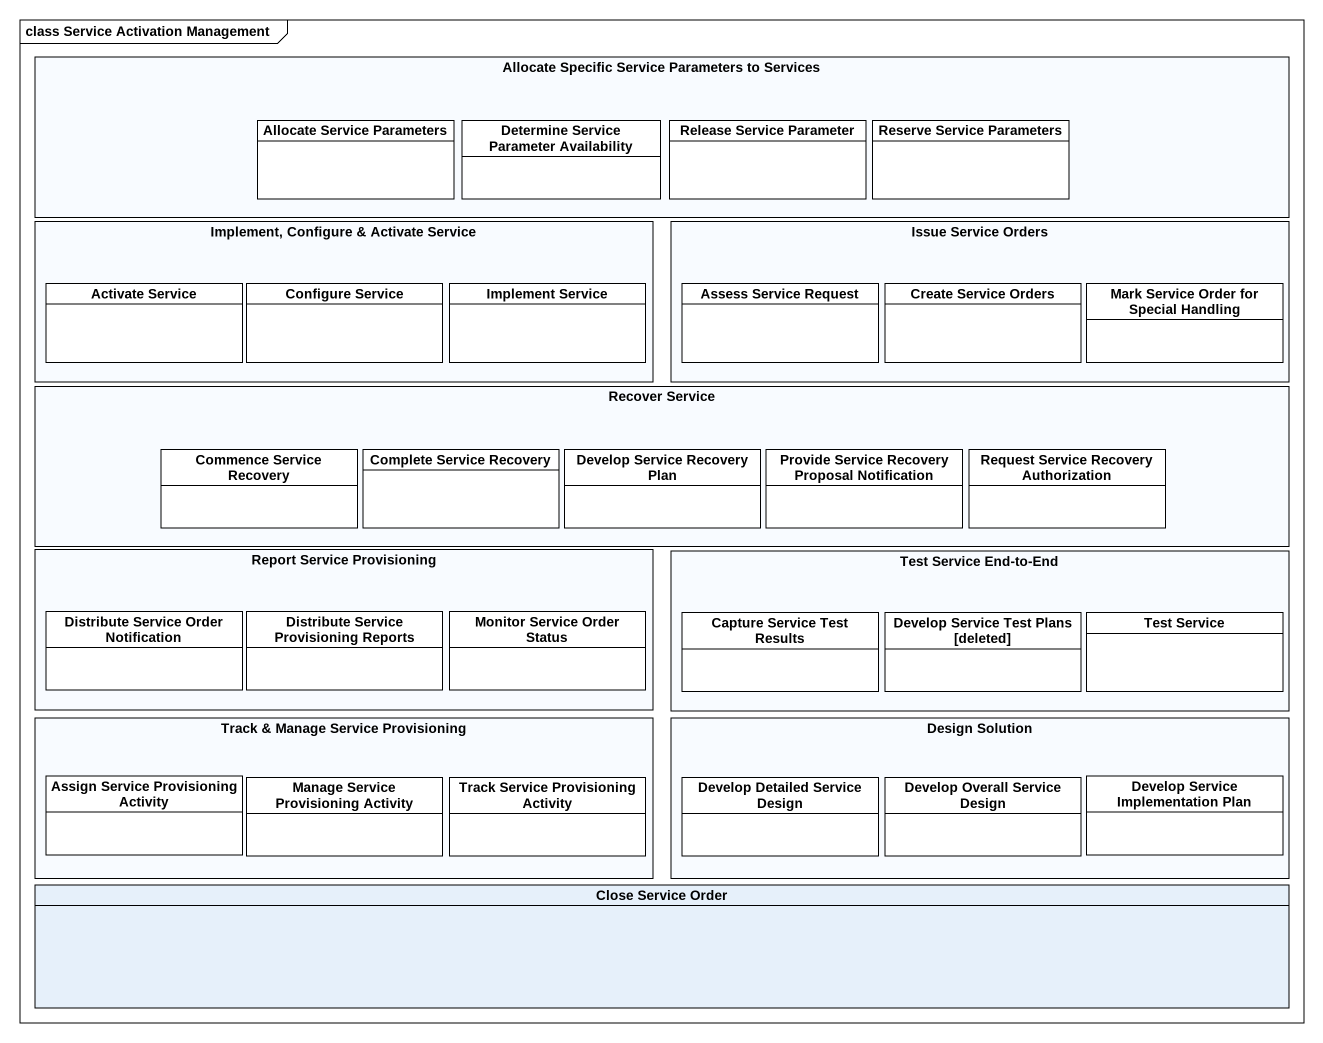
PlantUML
@startuml
mainframe class Service Activation Management
hide circle
hide empty members
rectangle "Allocate Specific Service Parameters to Services" as Allocate_Specific_Service {
  class "Allocate Service Parameters" as Allocate_Service_Parameters #FFFFFF
  class "Determine Service Parameter Availability" as Determine_Service_Parameter #FFFFFF
  class "Release Service Parameter" as Release_Service_Parameter #FFFFFF
  class "Reserve Service Parameters" as Reserve_Service_Parameters #FFFFFF
}
rectangle "Implement, Configure & Activate Service" as Implement_Configure {
  class "Activate Service" as Activate_Service #FFFFFF
  class "Configure Service" as Configure_Service #FFFFFF
  class "Implement Service" as Implement_Service #FFFFFF
}
rectangle "Issue Service Orders" as Issue_Service_Orders {
  class "Assess Service Request" as Assess_Service_Request #FFFFFF
  class "Create Service Orders" as Create_Service_Orders #FFFFFF
  class "Mark Service Order for Special Handling" as Mark_Service_Order_for #FFFFFF
}
rectangle "Recover Service" as Recover_Service {
  class "Commence Service Recovery" as Commence_Service_Recovery #FFFFFF
  class "Complete Service Recovery" as Complete_Service_Recovery #FFFFFF
  class "Develop Service Recovery Plan" as Develop_Service_Recovery #FFFFFF
  class "Provide Service Recovery Proposal Notification" as Provide_Service_Recovery #FFFFFF
  class "Request Service Recovery Authorization" as Request_Service_Recovery #FFFFFF
}
rectangle "Report Service Provisioning" as Report_Service_Provisioning {
  class "Distribute Service Order Notification" as Distribute_Service_Order #FFFFFF
  class "Distribute Service Provisioning Reports" as Distribute_Service #FFFFFF
  class "Monitor Service Order Status" as Monitor_Service_Order_Status #FFFFFF
}
rectangle "Test Service End-to-End" as Test_Service_End_to_End {
  class "Capture Service Test Results" as Capture_Service_Test_Results #FFFFFF
  class "Develop Service Test Plans [deleted]" as Develop_Service_Test_Plans #FFFFFF
  class "Test Service" as Test_Service #FFFFFF
}
rectangle "Track & Manage Service Provisioning" as Track_Manage_Service {
  class "Assign Service Provisioning Activity" as Assign_Service_Provisioning #FFFFFF
  class "Manage Service Provisioning Activity" as Manage_Service_Provisioning #FFFFFF
  class "Track Service Provisioning Activity" as Track_Service_Provisioning #FFFFFF
}
rectangle "Design Solution" as Design_Solution {
  class "Develop Detailed Service Design" as Develop_Detailed_Service #FFFFFF
  class "Develop Overall Service Design" as Develop_Overall_Service #FFFFFF
  class "Develop Service Implementation Plan" as Develop_Service #FFFFFF
}
class "Close Service Order" as Close_Service_Order
@enduml
